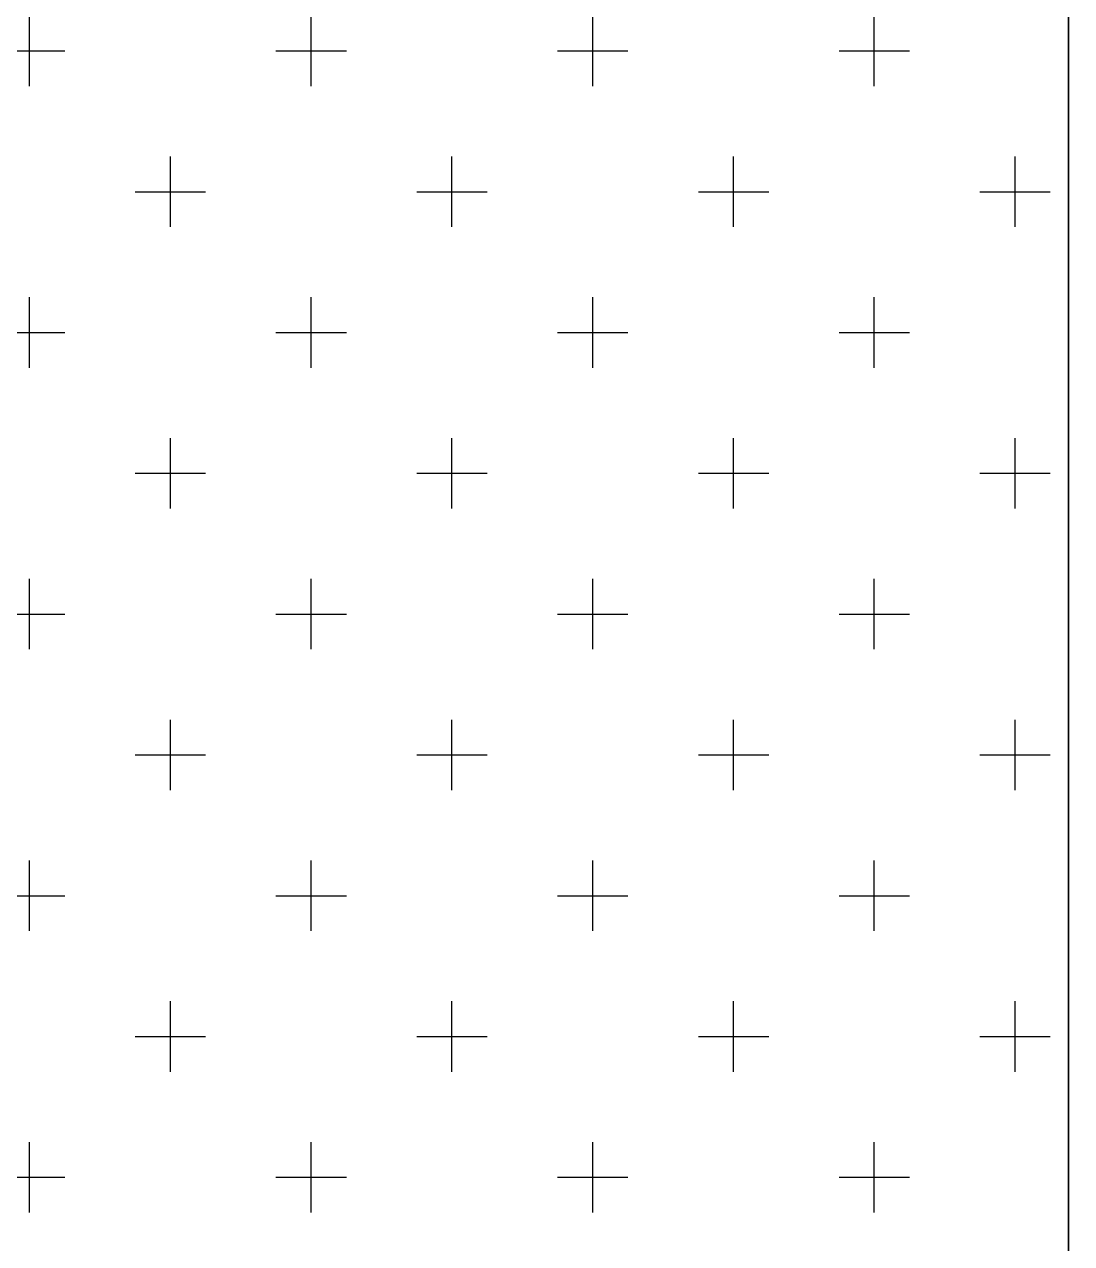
# Model space of a CAD drawing. Header units: millimetres. Extents: x 2784 to 32191, y 2597 to 23392.
# Drawn here: x 12973 to 13445, y 9665 to 10215 of the extents above; entities that cross this region are included whole.
import ezdxf

# ---------------------------------------------------------------- set-up
doc = ezdxf.new("R2010")
doc.units = ezdxf.units.MM

# ---------------------------------------------------------------- blocks, each defined once
blk = doc.blocks.new('A$C35EA48DC')
blk.add_line((0, 9.5), (0, 2265.5))
blk.add_line((0, 9.5), (0, 2265.5))
blk.add_line((0, 9.5), (0, 2265.5))
blk.add_line((0, 9.5), (0, 2265.5))
blk.add_line((0, 9.5), (0, 2265.5))
blk.add_line((0, 9.5), (0, 2265.5))
blk = doc.blocks.new('sound out')
h = blk.add_hatch()
h.set_pattern_fill('CROSS', color=5, scale=10)
h.set_pattern_definition([(0, (285310.786, 361167.85), (63.5, 63.5), [31.75, -95.25]), (90, (285326.66, 361151.98), (-63.5, 63.5), [31.75, -95.25])])
h.paths.add_polyline_path([(969222.09, 350230.06), (968522.09, 350230.06), (968522.09, 347272.28), (969222.09, 347272.28)])
at = {"lineweight": 5}
blk.add_line((969220.63, 350272.28), (969220.63, 347272.28), dxfattribs=at)
blk = doc.blocks.new('1')
blk.add_line((13443.73, 11653.75), (13443.73, 8653.75))
at = {"lineweight": 5}
blk.add_blockref('sound out', (-955776.89, -338616.48), dxfattribs=at)
at = {"color": 7}
blk.add_blockref('A$C35EA48DC', (13443.8, 9146.25), dxfattribs=at)
blk = doc.blocks.new('1.')
blk.add_blockref('1', (0, 0))

msp = doc.modelspace()

# ---------------------------------------------------------------- block references
msp.add_blockref('1.', (0, 0))

doc.saveas('drawing.dxf')
